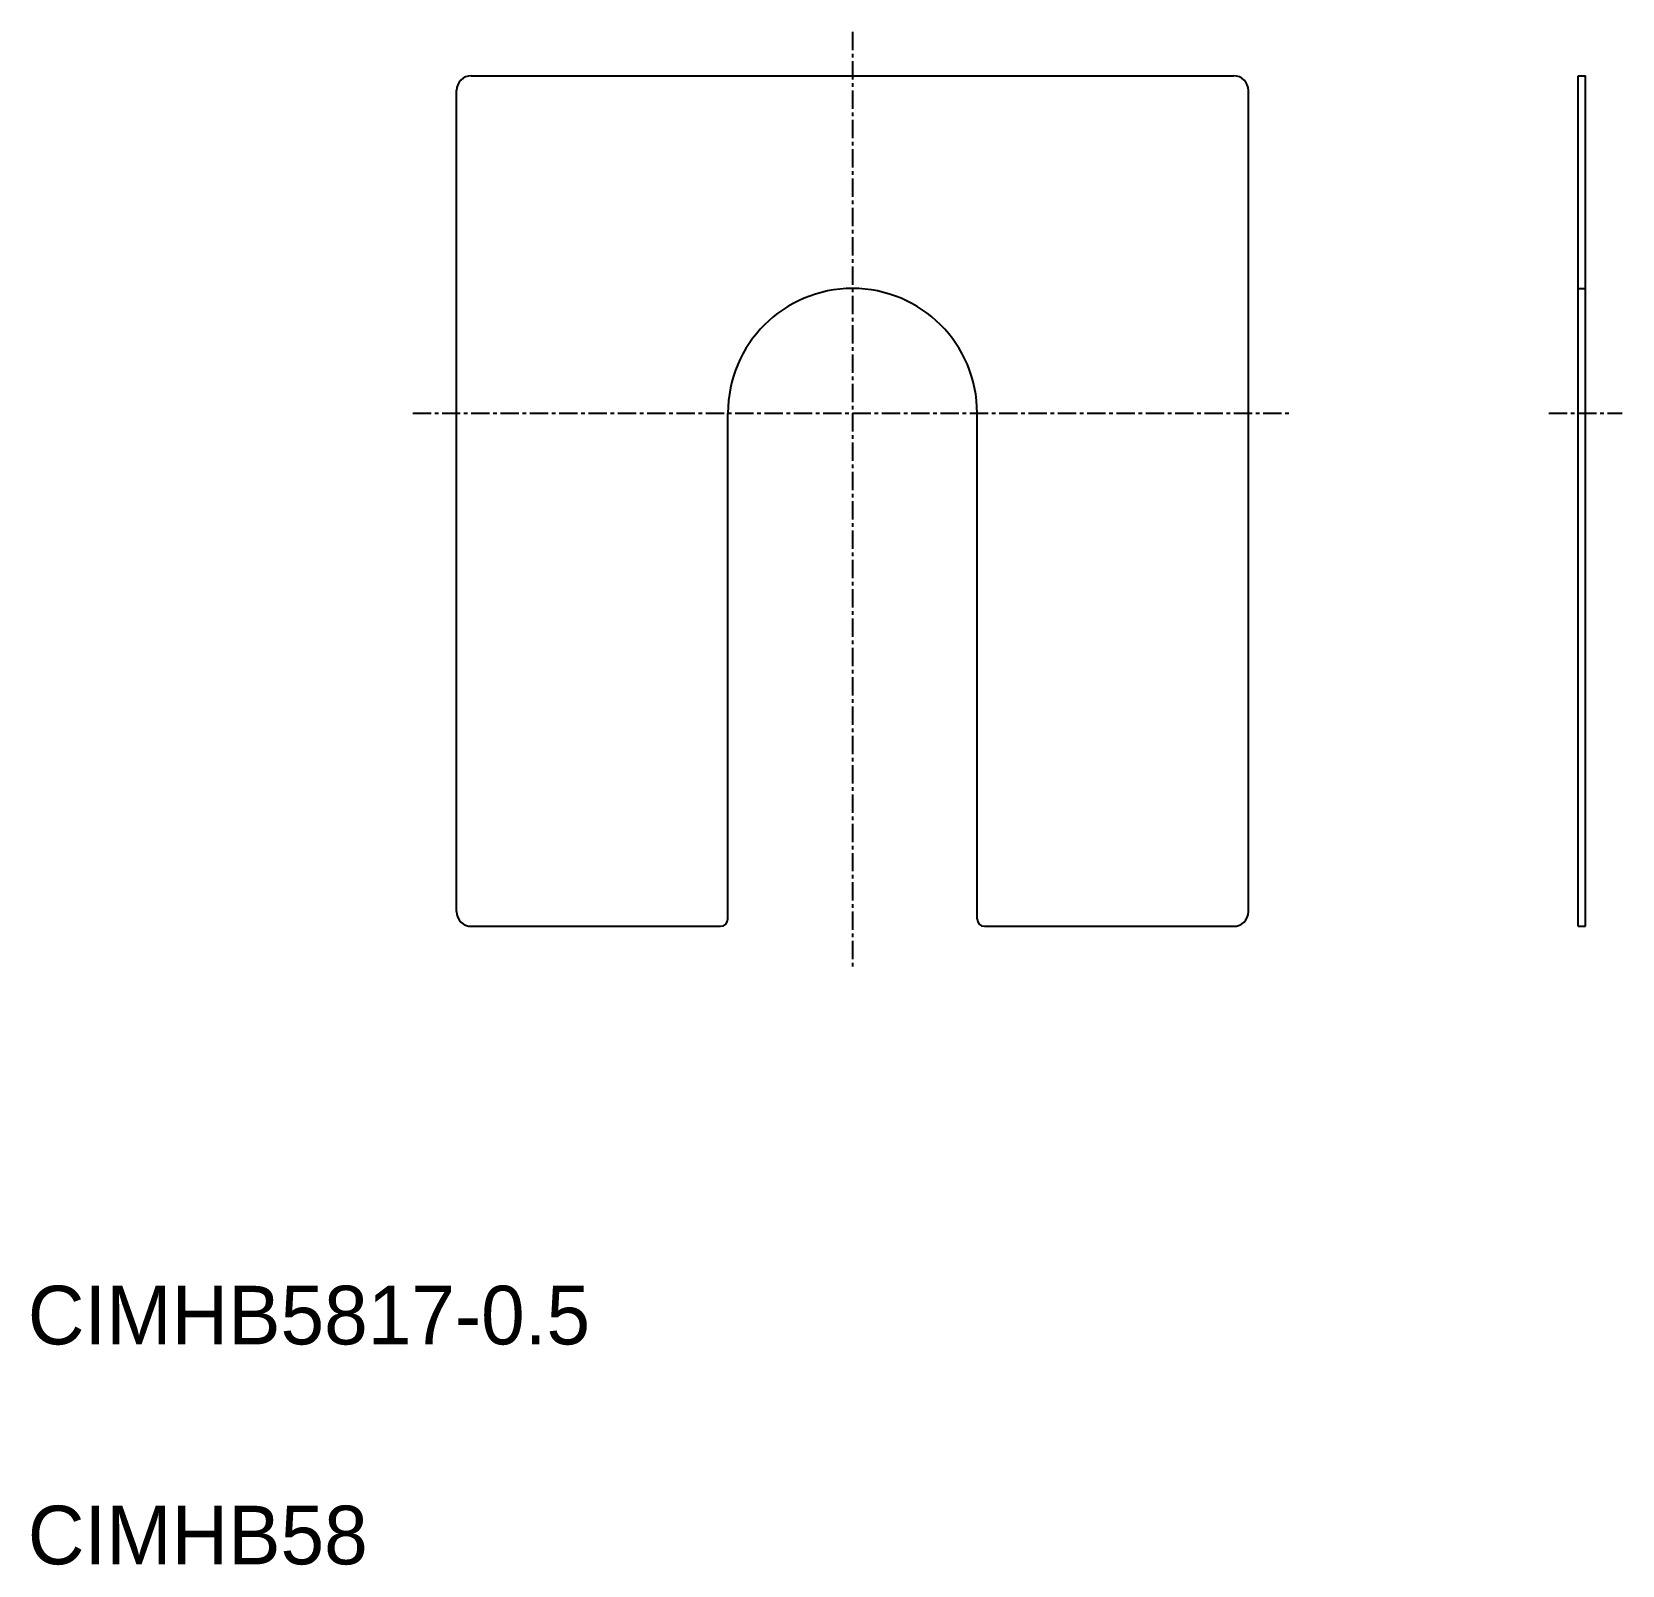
# Model space of a CAD drawing. Extents: x 10 to 119, y 10 to 115.
import ezdxf

# ---------------------------------------------------------------- set-up
doc = ezdxf.new("R2010")
doc.units = 0
doc.linetypes.add('CENTER', pattern=[2, 1.25, -0.25, 0.25, -0.25])
doc.linetypes.add('DASHED', pattern=[0.75, 0.5, -0.25])
doc.layers.get('0').update_dxf_attribs({"linetype": 'CONTINUOUS'})
doc.layers.add('CENTER', color=1, linetype='CENTER')

msp = doc.modelspace()

# ---------------------------------------------------------------- linework, layer by layer
at = {"color": 7, "linetype": 'CONTINUOUS'}
for p, q in [((40.25, 111.51), (92.25, 111.51)), ((115.75, 53.51), (115.75, 111.51)), ((115.75, 111.51), (116.25, 111.51)), ((116.25, 53.51), (116.25, 111.51)), ((39.25, 54.51), (39.25, 110.51)), ((93.25, 54.51), (93.25, 110.51)), ((57.75, 54.01), (57.75, 88.51)), ((74.75, 54.01), (74.75, 88.51)), ((40.25, 53.51), (57.25, 53.51)), ((75.25, 53.51), (92.25, 53.51)), ((115.75, 53.51), (116.25, 53.51))]:
    msp.add_line(p, q, dxfattribs=at)
at = {"color": 3, "linetype": 'DASHED'}
msp.add_line((115.75, 97.01), (116.25, 97.01), dxfattribs=at)
for p, q in [((115.75, 82.51), (115.75, 82.51)), ((115.75, 68.01), (115.75, 68.01))]:
    msp.add_line(p, q)
at = {"color": 7, "linetype": 'CONTINUOUS'}
for centre, radius, start, end in [((40.25, 110.51), 1, 90, 180), ((92.25, 110.51), 1, 0, 90), ((66.25, 88.51), 8.5, 0, 180), ((40.25, 54.51), 1, 180, 270), ((92.25, 54.51), 1, 270, 0), ((57.25, 54.01), 0.5, 270, 0), ((75.25, 54.01), 0.5, 180, 270)]:
    msp.add_arc(centre, radius, start, end, dxfattribs=at)
at = {"layer": 'CENTER', "color": 1, "linetype": 'CENTER'}
for p, q in [((66.25, 114.51), (66.25, 50.51)), ((36.25, 88.51), (96.25, 88.51)), ((113.75, 88.51), (118.75, 88.51))]:
    msp.add_line(p, q, dxfattribs=at)

# ---------------------------------------------------------------- texts
at = {"color": 7, "linetype": 'CONTINUOUS'}
for s, p in [('CIMHB5817-0.5', (10, 25)), ('CIMHB58', (10, 10))]:
    msp.add_text(s, height=4, dxfattribs=at).set_placement(p)

doc.saveas('drawing.dxf')
